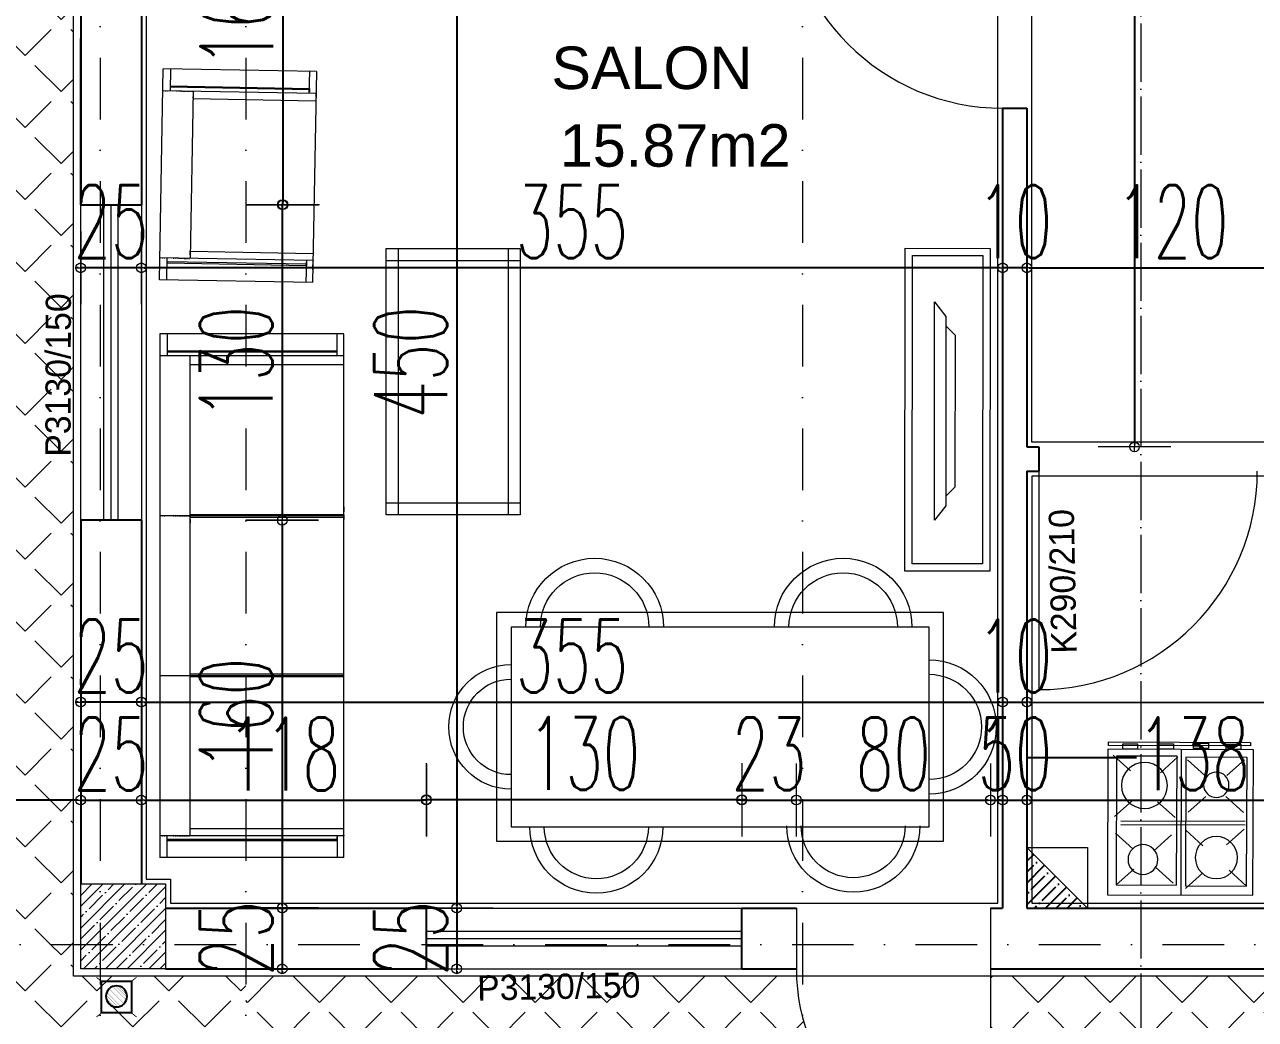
# Model space of a CAD drawing. Header units: millimetres. Extents: x -16104 to 67872, y -88009 to 12107.
# Drawn here: x 7998 to 8506, y 9595 to 10004 of the extents above; entities that cross this region are included whole.
import ezdxf

# ---------------------------------------------------------------- set-up
doc = ezdxf.new("R2010")
doc.units = ezdxf.units.MM
for name, pattern in [('ACAD_ISO04W100', [30, 24, -3, 0, -3]), ('ACAD_ISO07W100', [3, 0, -3]), ('DASHDOTX2', [50.8, 25.4, -12.7, 0, -12.7])]:
    doc.linetypes.add(name, pattern=pattern)
doc.layers.get('0').update_dxf_attribs({"color": 241})
for name, color, linetype, lineweight in [('AKS', 1, 'ACAD_ISO07W100', 5), ('akslar', 144, 'Continuous', 20), ('baca', 46, 'Continuous', 5), ('bacas', 11, 'Continuous', 5), ('duvar', 123, 'Continuous', 25), ('emsal&kolon', 1, 'Continuous', 5), ('kapı', 3, 'Continuous', 5), ('kolon', 1, 'Continuous', 5), ('OLCU', 54, 'Continuous', 13), ('pencere', 5, 'Continuous', 5), ('POZ', 36, 'Continuous', 18), ('SıVA', 40, 'Continuous', 9), ('tefriş', 30, 'Continuous', 5), ('ÖLÇÜ', 252, 'Continuous', 20)]:
    doc.layers.add(name, color=color, linetype=linetype, lineweight=lineweight)
doc.layers.add('tarama korıdor', color=33, linetype='Continuous')
doc.styles.add('DIM', font='Txttw.shx', dxfattribs={"width": 0.6})
doc.styles.add('M2', font='stylu.ttf', dxfattribs={"height": 10})
doc.dimstyles.new('50', dxfattribs={"dimscale": 0, "dimtxt": 30, "dimasz": 1, "dimexe": 0, "dimexo": 2, "dimgap": 4, "dimtad": 1, "dimdec": 0, "dimzin": 0, "dimdsep": 46, "dimtxsty": 'DIM', "dimblk1": 'DOT', "dimblk2": 'DOT', "dimsah": 1, "dimcen": 1.5, "dimdle": 3, "dimse1": 1, "dimse2": 1, "dimclrd": 256, "dimclre": 9, "dimclrt": 256, "dimadec": 0, "dimazin": 0, "dimtfac": 0.24, "dimtdec": 0, "dimtix": 1, "dimtmove": 2, "dimatfit": 3, "dimldrblk": 'DOT', "dimfxl": 0, "dimtolj": 1, "dimtzin": 15, "dimarcsym": 0})
pattern_1 = [(45, (-3603.393, 17059.605), (-14.817423, 14.817423), [15.24, -5.715]), (135, (-3603.393, 17059.605), (-14.817423, -14.817423), [15.24, -5.715])]

# ---------------------------------------------------------------- blocks, each defined once
blk = doc.blocks.new('ocak')
at = {"layer": 'tefriş', "linetype": 'Continuous'}
for p, q in [((16296.72, -4660.22), (16356.72, -4660.22)), ((16296.72, -4720.22), (16296.72, -4660.22)), ((16327.06, -4660.22), (16327.06, -4720.22)), ((16356.72, -4660.22), (16356.72, -4720.22)), ((16300.32, -4664.37), (16325.23, -4664.37)), ((16300.32, -4717.41), (16300.32, -4664.37)), ((16307.53, -4670.9), (16300.32, -4664.37)), ((16316.56, -4671.64), (16323.76, -4665.1)), ((16325.23, -4664.37), (16325.23, -4717.41)), ((16336.03, -4669.44), (16328.83, -4662.97)), ((16328.83, -4664.01), (16354.1, -4664.01)), ((16328.83, -4717.05), (16328.83, -4664.01)), ((16346.89, -4670.54), (16354.1, -4664.01)), ((16354.1, -4664.01), (16354.1, -4717.05)), ((16299.96, -4685.67), (16307.16, -4679.2)), ((16323.03, -4685), (16315.83, -4678.47)), ((16328.83, -4687.14), (16336.03, -4680.61)), ((16353, -4687.5), (16345.8, -4680.97)), ((16306.79, -4699.04), (16299.59, -4692.57)), ((16302.09, -4689.27), (16353.36, -4689.27)), ((16302.09, -4690.74), (16353.36, -4690.74)), ((16317.29, -4698.67), (16324.49, -4692.2)), ((16337.13, -4700.87), (16329.93, -4694.34)), ((16345.43, -4700.87), (16352.69, -4694.34)), ((16298.86, -4717.84), (16306.06, -4711.31)), ((16325.59, -4717.11), (16318.39, -4710.58)), ((16329.56, -4716.01), (16336.76, -4709.54)), ((16353, -4716.01), (16345.8, -4709.54)), ((16325.23, -4717.41), (16300.32, -4717.41)), ((16354.1, -4717.05), (16328.83, -4717.05)), ((16356.72, -4720.22), (16296.72, -4720.22)), ((16297.03, -4721.75), (16297.03, -4723.21)), ((16355.5, -4721.75), (16297.03, -4721.75)), ((16308.93, -4720.28), (16302.83, -4720.28)), ((16302.83, -4720.28), (16302.83, -4722.48)), ((16302.83, -4722.48), (16308.93, -4722.48)), ((16308.93, -4722.48), (16308.93, -4720.28)), ((16317.6, -4720.28), (16317.6, -4722.48)), ((16323.76, -4720.28), (16317.6, -4720.28)), ((16317.6, -4722.48), (16323.76, -4722.48)), ((16323.76, -4722.48), (16323.76, -4720.28)), ((16338.17, -4720.65), (16332.06, -4720.65)), ((16332.06, -4720.65), (16332.06, -4722.84)), ((16332.06, -4722.84), (16338.17, -4722.84)), ((16338.17, -4722.84), (16338.17, -4720.65)), ((16345.43, -4720.28), (16345.43, -4722.48)), ((16351.53, -4720.28), (16345.43, -4720.28)), ((16345.43, -4722.48), (16351.53, -4722.48)), ((16351.53, -4722.48), (16351.53, -4720.28)), ((16355.5, -4723.21), (16355.5, -4721.75)), ((16297.03, -4723.21), (16355.5, -4723.21))]:
    blk.add_line(p, q, dxfattribs=at).dxf.unprotected_set("ltscale", 0)
for centre, radius in [((16341.58, -4675.72), 8.68), ((16311.31, -4674.81), 6.15), ((16311.86, -4705.33), 9.47), ((16341.46, -4705.69), 5.22)]:
    blk.add_circle(centre, radius, dxfattribs=at).dxf.unprotected_set("ltscale", 0)
blk = doc.blocks.new('DOT')
for p, q in [((0, 15), (0, -15)), ((-2, 0), (0, 0)), ((2, 0), (0, 0))]:
    blk.add_line(p, q)
blk.add_circle((0, 0), 2)
blk = doc.blocks.new('*D3946')
at = {"layer": 'Defpoints', "color": 0, "transparency": 16777216}
for p in [(8046.6, 10090.17), (8046.6, 9930.29), (8104.96, 9930.29)]:
    blk.add_point(p, dxfattribs=at)
at = {"layer": 'OLCU', "lineweight": -2, "transparency": 16777216}
blk.add_line((8104.96, 10089.17), (8104.96, 9931.29), dxfattribs=at)
for p, rotation in [((8104.96, 10090.17), 90), ((8104.96, 9930.29), 270)]:
    blk.add_blockref('DOT', p, dxfattribs=dict(at, rotation=rotation))
at = {"layer": 'OLCU', "transparency": 16777216, "insert": (8085.96, 10010.23), "char_height": 30, "attachment_point": 5, "rotation": 90, "style": 'DIM'}
blk.add_mtext('\\A1;160', dxfattribs=at)
blk = doc.blocks.new('*D3947')
at = {"layer": 'Defpoints', "color": 0, "transparency": 16777216}
for p in [(8046.6, 9930.29), (8046.6, 9800.29), (8104.66, 9800.29)]:
    blk.add_point(p, dxfattribs=at)
at = {"layer": 'OLCU', "lineweight": -2, "transparency": 16777216}
blk.add_line((8104.66, 9929.29), (8104.66, 9801.29), dxfattribs=at)
for p, rotation in [((8104.66, 9930.29), 90), ((8104.66, 9800.29), 270)]:
    blk.add_blockref('DOT', p, dxfattribs=dict(at, rotation=rotation))
at = {"layer": 'OLCU', "transparency": 16777216, "insert": (8085.66, 9865.29), "char_height": 30, "attachment_point": 5, "rotation": 90, "style": 'DIM'}
blk.add_mtext('\\A1;130', dxfattribs=at)
blk = doc.blocks.new('*D3883')
at = {"layer": 'Defpoints', "color": 0, "transparency": 16777216}
for p in [(8080.18, 9800.29), (8080.18, 9640.62), (8104.66, 9640.62)]:
    blk.add_point(p, dxfattribs=at)
at = {"layer": 'OLCU', "lineweight": -2, "transparency": 16777216}
blk.add_line((8104.66, 9799.29), (8104.66, 9641.62), dxfattribs=at)
for p, rotation in [((8104.66, 9800.29), 90), ((8104.66, 9640.62), 270)]:
    blk.add_blockref('DOT', p, dxfattribs=dict(at, rotation=rotation))
at = {"layer": 'OLCU', "transparency": 16777216, "insert": (8085.66, 9720.46), "char_height": 30, "attachment_point": 5, "rotation": 90, "style": 'DIM'}
blk.add_mtext('\\A1;160', dxfattribs=at)
blk = doc.blocks.new('*D3884')
at = {"layer": 'Defpoints', "color": 0, "transparency": 16777216}
for p in [(8104.66, 9640.62), (8104.66, 9615.54), (8104.66, 9615.54)]:
    blk.add_point(p, dxfattribs=at)
at = {"layer": 'OLCU', "lineweight": -2, "transparency": 16777216}
for p, q in [((8104.66, 9641.62), (8104.66, 9642.62)), ((8104.66, 9640.62), (8104.66, 9615.54)), ((8104.66, 9614.54), (8104.66, 9613.54))]:
    blk.add_line(p, q, dxfattribs=at)
for p, rotation in [((8104.66, 9640.62), 270), ((8104.66, 9615.54), 90)]:
    blk.add_blockref('DOT', p, dxfattribs=dict(at, rotation=rotation))
at = {"layer": 'OLCU', "transparency": 16777216, "insert": (8085.66, 9628.08), "char_height": 30, "attachment_point": 5, "rotation": 90, "style": 'DIM'}
blk.add_mtext('\\A1;25', dxfattribs=at)
blk = doc.blocks.new('*D3949')
at = {"layer": 'Defpoints', "color": 0, "transparency": 16777216}
for p in [(8046.6, 9685.03), (8021.6, 9650.54), (8046.6, 9650.54)]:
    blk.add_point(p, dxfattribs=at)
at = {"layer": 'OLCU', "lineweight": -2, "transparency": 16777216}
for p, q in [((8020.6, 9685.03), (8019.6, 9685.03)), ((8021.6, 9685.03), (8046.6, 9685.03)), ((8047.6, 9685.03), (8048.6, 9685.03))]:
    blk.add_line(p, q, dxfattribs=at)
blk.add_blockref('DOT', (8021.6, 9685.03), dxfattribs=at)
at = {"layer": 'OLCU', "lineweight": -2, "transparency": 16777216, "rotation": 180}
blk.add_blockref('DOT', (8046.6, 9685.03), dxfattribs=at)
at = {"layer": 'OLCU', "transparency": 16777216, "insert": (8034.1, 9704.03), "char_height": 30, "attachment_point": 5, "style": 'DIM'}
blk.add_mtext('\\A1;25', dxfattribs=at)
blk = doc.blocks.new('*D3885')
at = {"layer": 'Defpoints', "color": 0, "transparency": 16777216}
for p in [(8164.1, 9685.03), (8046.6, 9650.54), (8164.1, 9640.54)]:
    blk.add_point(p, dxfattribs=at)
at = {"layer": 'OLCU', "lineweight": -2, "transparency": 16777216}
blk.add_line((8047.6, 9685.03), (8163.1, 9685.03), dxfattribs=at)
at = {"layer": 'OLCU', "lineweight": -2, "transparency": 16777216, "rotation": 180}
blk.add_blockref('DOT', (8046.6, 9685.03), dxfattribs=at)
at = {"layer": 'OLCU', "lineweight": -2, "transparency": 16777216}
blk.add_blockref('DOT', (8164.1, 9685.03), dxfattribs=at)
at = {"layer": 'OLCU', "transparency": 16777216, "insert": (8105.35, 9704.03), "char_height": 30, "attachment_point": 5, "style": 'DIM'}
blk.add_mtext('\\A1;118', dxfattribs=at)
blk = doc.blocks.new('*D3950')
at = {"layer": 'Defpoints', "color": 0, "transparency": 16777216}
for p in [(8294.1, 9685.24), (8164.1, 9640.54), (8294.1, 9640.54)]:
    blk.add_point(p, dxfattribs=at)
at = {"layer": 'OLCU', "lineweight": -2, "transparency": 16777216}
blk.add_line((8165.1, 9685.24), (8293.1, 9685.24), dxfattribs=at)
at = {"layer": 'OLCU', "lineweight": -2, "transparency": 16777216, "rotation": 180}
blk.add_blockref('DOT', (8164.1, 9685.24), dxfattribs=at)
at = {"layer": 'OLCU', "lineweight": -2, "transparency": 16777216}
blk.add_blockref('DOT', (8294.1, 9685.24), dxfattribs=at)
at = {"layer": 'OLCU', "transparency": 16777216, "insert": (8229.1, 9704.24), "char_height": 30, "attachment_point": 5, "style": 'DIM'}
blk.add_mtext('\\A1;130', dxfattribs=at)
blk = doc.blocks.new('*D3951')
at = {"layer": 'Defpoints', "color": 0, "transparency": 16777216}
for p in [(8396.6, 9685.08), (8316.6, 9640.54), (8396.6, 9640.54)]:
    blk.add_point(p, dxfattribs=at)
at = {"layer": 'OLCU', "lineweight": -2, "transparency": 16777216}
blk.add_line((8317.6, 9685.08), (8395.6, 9685.08), dxfattribs=at)
at = {"layer": 'OLCU', "lineweight": -2, "transparency": 16777216, "rotation": 180}
blk.add_blockref('DOT', (8316.6, 9685.08), dxfattribs=at)
at = {"layer": 'OLCU', "lineweight": -2, "transparency": 16777216}
blk.add_blockref('DOT', (8396.6, 9685.08), dxfattribs=at)
at = {"layer": 'OLCU', "transparency": 16777216, "insert": (8356.6, 9704.08), "char_height": 30, "attachment_point": 5, "style": 'DIM'}
blk.add_mtext('\\A1;80', dxfattribs=at)
blk = doc.blocks.new('*D3886')
at = {"layer": 'Defpoints', "color": 0, "transparency": 16777216}
for p in [(8401.6, 9685.08), (8396.6, 9639.91), (8401.6, 9639.91)]:
    blk.add_point(p, dxfattribs=at)
at = {"layer": 'OLCU', "lineweight": -2, "transparency": 16777216}
for p, q in [((8395.6, 9685.08), (8394.6, 9685.08)), ((8396.6, 9685.08), (8401.6, 9685.08)), ((8402.6, 9685.08), (8403.6, 9685.08))]:
    blk.add_line(p, q, dxfattribs=at)
blk.add_blockref('DOT', (8396.6, 9685.08), dxfattribs=at)
at = {"layer": 'OLCU', "lineweight": -2, "transparency": 16777216, "rotation": 180}
blk.add_blockref('DOT', (8401.6, 9685.08), dxfattribs=at)
at = {"layer": 'OLCU', "transparency": 16777216, "insert": (8399.1, 9704.08), "char_height": 30, "attachment_point": 5, "style": 'DIM'}
blk.add_mtext('\\A1;5', dxfattribs=at)
blk = doc.blocks.new('*D3887')
at = {"layer": 'Defpoints', "color": 0, "transparency": 16777216}
for p in [(8401.6, 9685.08), (8411.6, 9685.08), (8411.6, 9685.08)]:
    blk.add_point(p, dxfattribs=at)
at = {"layer": 'OLCU', "lineweight": -2, "transparency": 16777216}
for p, q in [((8400.6, 9685.08), (8399.6, 9685.08)), ((8401.6, 9685.08), (8411.6, 9685.08)), ((8412.6, 9685.08), (8413.6, 9685.08))]:
    blk.add_line(p, q, dxfattribs=at)
blk.add_blockref('DOT', (8401.6, 9685.08), dxfattribs=at)
at = {"layer": 'OLCU', "lineweight": -2, "transparency": 16777216, "rotation": 180}
blk.add_blockref('DOT', (8411.6, 9685.08), dxfattribs=at)
at = {"layer": 'OLCU', "transparency": 16777216, "insert": (8406.6, 9704.08), "char_height": 30, "attachment_point": 5, "style": 'DIM'}
blk.add_mtext('\\A1;10', dxfattribs=at)
blk = doc.blocks.new('*D3952')
at = {"layer": 'Defpoints', "color": 0, "transparency": 16777216}
for p in [(8549.1, 9685.08), (8411.6, 9640.54), (8549.1, 9640.54)]:
    blk.add_point(p, dxfattribs=at)
at = {"layer": 'OLCU', "lineweight": -2, "transparency": 16777216}
blk.add_line((8412.6, 9685.08), (8548.1, 9685.08), dxfattribs=at)
at = {"layer": 'OLCU', "lineweight": -2, "transparency": 16777216, "rotation": 180}
blk.add_blockref('DOT', (8411.6, 9685.08), dxfattribs=at)
at = {"layer": 'OLCU', "lineweight": -2, "transparency": 16777216}
blk.add_blockref('DOT', (8549.1, 9685.08), dxfattribs=at)
at = {"layer": 'OLCU', "transparency": 16777216, "insert": (8480.35, 9704.08), "char_height": 30, "attachment_point": 5, "style": 'DIM'}
blk.add_mtext('\\A1;138', dxfattribs=at)
blk = doc.blocks.new('*D3954')
at = {"layer": 'Defpoints', "color": 0, "transparency": 16777216}
for p in [(8046.6, 9725.42), (8401.6, 9725.42), (8401.6, 9725.42)]:
    blk.add_point(p, dxfattribs=at)
at = {"layer": 'OLCU', "lineweight": -2, "transparency": 16777216}
blk.add_line((8047.6, 9725.42), (8400.6, 9725.42), dxfattribs=at)
at = {"layer": 'OLCU', "lineweight": -2, "transparency": 16777216, "rotation": 180}
blk.add_blockref('DOT', (8046.6, 9725.42), dxfattribs=at)
at = {"layer": 'OLCU', "lineweight": -2, "transparency": 16777216}
blk.add_blockref('DOT', (8401.6, 9725.42), dxfattribs=at)
at = {"layer": 'OLCU', "transparency": 16777216, "insert": (8224.1, 9744.42), "char_height": 30, "attachment_point": 5, "style": 'DIM'}
blk.add_mtext('\\A1;355', dxfattribs=at)
blk = doc.blocks.new('*D3896')
at = {"layer": 'Defpoints', "color": 0, "transparency": 16777216}
for p in [(8531.6, 9904.29), (8411.6, 9799.28), (8531.6, 9799.28)]:
    blk.add_point(p, dxfattribs=at)
at = {"layer": 'OLCU', "lineweight": -2, "transparency": 16777216}
blk.add_line((8412.6, 9904.29), (8530.6, 9904.29), dxfattribs=at)
at = {"layer": 'OLCU', "lineweight": -2, "transparency": 16777216, "rotation": 180}
blk.add_blockref('DOT', (8411.6, 9904.29), dxfattribs=at)
at = {"layer": 'OLCU', "lineweight": -2, "transparency": 16777216}
blk.add_blockref('DOT', (8531.6, 9904.29), dxfattribs=at)
at = {"layer": 'OLCU', "transparency": 16777216, "insert": (8471.6, 9923.29), "char_height": 30, "attachment_point": 5, "style": 'DIM'}
blk.add_mtext('\\A1;120', dxfattribs=at)
blk = doc.blocks.new('*D3969')
at = {"layer": 'Defpoints', "color": 0, "transparency": 16777216}
for p in [(8411.6, 10340.04), (8411.6, 9830.54), (8455.96, 9830.54)]:
    blk.add_point(p, dxfattribs=at)
at = {"layer": 'OLCU', "lineweight": -2, "transparency": 16777216}
blk.add_line((8455.96, 10339.04), (8455.96, 9831.54), dxfattribs=at)
for p, rotation in [((8455.96, 10340.04), 90), ((8455.96, 9830.54), 270)]:
    blk.add_blockref('DOT', p, dxfattribs=dict(at, rotation=rotation))
at = {"layer": 'OLCU', "transparency": 16777216, "insert": (8436.96, 10085.29), "char_height": 30, "attachment_point": 5, "rotation": 90, "style": 'DIM'}
blk.add_mtext('\\A1;510', dxfattribs=at)
blk = doc.blocks.new('DFG')
at = {"layer": 'tefriş'}
for points in [[(38169.15, -3228.78), (38169.11, -3095.78), (38204.11, -3095.77), (38204.15, -3228.77)], [(38172.15, -3225.78), (38172.11, -3098.78), (38201.11, -3098.77), (38201.15, -3225.77)], [(38187.31, -3200.75), (38187.26, -3122.74), (38191.96, -3116.74), (38192.02, -3206.74)]]:
    blk.add_lwpolyline(points, close=True, dxfattribs=at)
blk.add_lwpolyline([(38187.26, -3126.64), (38183.36, -3130.59), (38183.41, -3192.9), (38187.31, -3196.85)], dxfattribs=at)
blk = doc.blocks.new('sec')
at = {"layer": 'bacas'}
for p, q in [((9731.12, -593.55), (9731.12, -669.3)), ((9731.12, -593.55), (9946.75, -593.55)), ((9731.12, -593.55), (9731.12, -669.3)), ((9736.37, -593.55), (9738.37, -593.55)), ((9736.37, -593.55), (9738.37, -593.55)), ((9739.62, -593.55), (9741.62, -593.55)), ((9739.62, -593.55), (9741.62, -593.55)), ((9740.12, -593.55), (9740.12, -669.3)), ((9740.37, -593.55), (9740.12, -593.55)), ((9740.12, -593.55), (9740.12, -669.3)), ((9740.37, -593.55), (9740.12, -593.55)), ((9743.12, -656.8), (9743.12, -593.55)), ((9743.12, -656.8), (9743.12, -593.55)), ((9797, -593.55), (9946.75, -593.55)), ((9805.56, -593.55), (9805.56, -656.8)), ((9805.56, -593.55), (9805.56, -656.8)), ((9806.12, -669.3), (9806.12, -593.55)), ((9806.12, -669.3), (9806.12, -593.55)), ((9806.62, -593.55), (9806.62, -656.8)), ((9806.62, -593.55), (9806.62, -656.8)), ((9872.37, -593.55), (9870.37, -593.55)), ((9872.37, -593.55), (9870.37, -593.55)), ((9871.18, -593.55), (9871.18, -656.8)), ((9871.62, -593.55), (9871.87, -593.55)), ((9871.62, -593.55), (9871.87, -593.55)), ((9871.87, -593.55), (9871.87, -669.3)), ((9872.25, -593.55), (9872.25, -656.8)), ((9875.62, -593.55), (9873.62, -593.55)), ((9875.62, -593.55), (9873.62, -593.55)), ((9934.26, -656.8), (9934.26, -593.55)), ((9937.83, -593.56), (9937.83, -669.31)), ((9946.83, -593.56), (9946.83, -669.31)), ((9946.83, -593.56), (9946.83, -669.31)), ((9740.12, -596.3), (9731.12, -596.3)), ((9740.12, -596.3), (9731.12, -596.3)), ((9737.12, -596.3), (9736.37, -596.3)), ((9737.12, -596.3), (9736.37, -596.3)), ((9738.12, -666.3), (9738.12, -596.3)), ((9738.12, -596.3), (9739.62, -596.3)), ((9738.12, -666.3), (9738.12, -596.3)), ((9738.12, -596.3), (9739.62, -596.3)), ((9738.37, -596.3), (9738.62, -596.3)), ((9738.37, -596.3), (9738.62, -596.3)), ((9738.62, -596.3), (9738.62, -666.3)), ((9738.62, -596.3), (9738.62, -666.3)), ((9937.75, -596.3), (9946.75, -596.3)), ((9937.75, -596.3), (9946.75, -596.3)), ((9939.33, -596.31), (9939.33, -666.31)), ((9939.33, -596.31), (9939.33, -666.31)), ((9939.83, -666.31), (9939.83, -596.31)), ((9939.83, -666.31), (9939.83, -596.31)), ((9740.12, -656.8), (9871.87, -656.8)), ((9740.12, -656.8), (9740.37, -656.8)), ((9740.12, -656.8), (9937.83, -656.8)), ((9740.12, -656.8), (9740.37, -656.8)), ((9740.12, -657.3), (9740.12, -657.05)), ((9740.12, -657.3), (9740.12, -657.05)), ((9740.12, -657.8), (9740.12, -657.55)), ((9740.12, -657.8), (9740.12, -657.55)), ((9740.12, -658.3), (9740.12, -658.05)), ((9740.12, -658.3), (9740.12, -658.05)), ((9740.12, -658.8), (9740.12, -658.55)), ((9740.12, -658.8), (9740.12, -658.55)), ((9740.12, -659.3), (9740.12, -659.05)), ((9740.12, -659.3), (9740.12, -659.05)), ((9741.62, -656.8), (9743.12, -656.8)), ((9741.62, -656.8), (9743.12, -656.8)), ((9870.37, -656.8), (9868.87, -656.8)), ((9870.37, -656.8), (9868.87, -656.8)), ((9871.87, -656.8), (9871.62, -656.8)), ((9871.87, -656.8), (9871.62, -656.8)), ((9871.87, -657.3), (9871.87, -657.05)), ((9871.87, -657.3), (9871.87, -657.05)), ((9871.87, -657.8), (9871.87, -657.55)), ((9871.87, -657.8), (9871.87, -657.55)), ((9871.87, -658.3), (9871.87, -658.05)), ((9871.87, -658.3), (9871.87, -658.05)), ((9871.87, -658.8), (9871.87, -658.55)), ((9871.87, -658.8), (9871.87, -658.55)), ((9871.87, -659.3), (9871.87, -659.05)), ((9871.87, -659.3), (9871.87, -659.05)), ((9740.12, -659.8), (9740.12, -659.55)), ((9740.12, -659.8), (9740.12, -659.55)), ((9740.12, -660.3), (9740.12, -660.05)), ((9740.12, -660.3), (9740.12, -660.05)), ((9740.12, -661.05), (9740.12, -660.55)), ((9740.12, -661.05), (9740.12, -660.55)), ((9740.12, -661.55), (9740.12, -661.3)), ((9740.12, -661.55), (9740.12, -661.3)), ((9740.12, -662.3), (9740.12, -662.05)), ((9740.12, -662.3), (9740.12, -662.05)), ((9740.12, -663.05), (9740.12, -662.8)), ((9740.12, -663.05), (9740.12, -662.8)), ((9740.12, -663.8), (9740.12, -663.55)), ((9740.12, -663.8), (9740.12, -663.55)), ((9871.87, -659.8), (9871.87, -659.55)), ((9871.87, -659.8), (9871.87, -659.55)), ((9871.87, -660.3), (9871.87, -660.05)), ((9871.87, -660.3), (9871.87, -660.05)), ((9871.87, -661.05), (9871.87, -660.55)), ((9871.87, -661.05), (9871.87, -660.55)), ((9871.87, -661.55), (9871.87, -661.3)), ((9871.87, -661.55), (9871.87, -661.3)), ((9871.87, -662.3), (9871.87, -662.05)), ((9871.87, -662.3), (9871.87, -662.05)), ((9871.87, -663.05), (9871.87, -662.8)), ((9871.87, -663.05), (9871.87, -662.8)), ((9871.87, -663.8), (9871.87, -663.55)), ((9871.87, -663.8), (9871.87, -663.55)), ((9731.12, -666.3), (9740.12, -666.3)), ((9731.12, -666.3), (9740.12, -666.3)), ((9946.83, -669.31), (9731.12, -669.3)), ((9740.12, -667.55), (9740.12, -667.3)), ((9740.12, -667.55), (9740.12, -667.3)), ((9740.12, -668.3), (9740.12, -668.05)), ((9740.12, -668.3), (9740.12, -668.05)), ((9946.83, -669.31), (9797.08, -669.31)), ((9871.87, -667.55), (9871.87, -667.3)), ((9871.87, -667.55), (9871.87, -667.3)), ((9871.87, -668.3), (9871.87, -668.05)), ((9871.87, -668.3), (9871.87, -668.05)), ((9946.83, -666.31), (9937.83, -666.31)), ((9946.83, -666.31), (9937.83, -666.31))]:
    blk.add_line(p, q, dxfattribs=at)
blk = doc.blocks.new('NEWBLOCK5')
at = {"layer": 'bacas'}
for p, q in [((1.4704, -0.1965), (0.3729, -0.1965)), ((0.3729, -0.1965), (0.3729, -0.749)), ((0.4229, -0.1965), (0.4229, -0.749)), ((1.4204, -0.1965), (1.4204, -0.749)), ((1.4704, -0.749), (1.4704, -0.1965)), ((0.3729, -0.2465), (1.4704, -0.2465)), ((1.4704, -0.7015), (0.3729, -0.7015)), ((0.3729, -0.749), (1.4704, -0.749))]:
    blk.add_line(p, q, dxfattribs=at)
blk = doc.blocks.new('rb')
at = {"layer": 'tefriş'}
for points in [[(1548.4, 487.07), (1595.5, 487.07), (1595.5, 394.92), (1548.4, 394.92)], [(1551.4, 484.07), (1592.5, 484.07), (1592.5, 397.92), (1551.4, 397.92)]]:
    blk.add_lwpolyline(points, close=True, dxfattribs=at)
for centre, radius, start, end in [((1571.95, 484.07), 12.83, 0, 180), ((1571.95, 484.07), 9.83, 0, 180), ((1551.4, 466.84), 14.18, 90, 270), ((1592.5, 466.49), 13.72, 270, 90), ((1551.4, 466.84), 11.18, 90, 270), ((1592.5, 466.49), 10.72, 270, 90), ((1551.4, 415.62), 14.18, 90, 270), ((1551.4, 415.62), 11.18, 90, 270), ((1592.29, 413.54), 13.72, 270, 90), ((1592.29, 413.54), 10.72, 270, 90), ((1571.95, 397.92), 13.83, 180, 0), ((1571.95, 397.92), 10.83, 180, 0)]:
    blk.add_arc(centre, radius, start, end, dxfattribs=at)
blk = doc.blocks.new('tekli.')
at = {"layer": 'bacas'}
for p, q in [((43.44, 0), (-43.44, 0)), ((-43.44, 0), (-43.44, -63.16)), ((-38.19, 0), (-36.19, 0)), ((-34.94, 0), (-32.94, 0)), ((-34.19, 0), (-34.44, 0)), ((-34.44, 0), (-34.44, -63.16)), ((-31.44, -50.66), (-31.44, 0)), ((31.44, -50.66), (31.44, 0)), ((34.94, 0), (32.94, 0)), ((34.19, 0), (34.44, 0)), ((34.44, 0), (34.44, -63.16)), ((38.19, 0), (36.19, 0)), ((43.44, 0), (43.44, -63.16)), ((-34.44, -2.75), (-43.44, -2.75)), ((-37.44, -2.75), (-38.19, -2.75)), ((-36.44, -60.16), (-36.44, -2.75)), ((-36.44, -2.75), (-34.94, -2.75)), ((-36.19, -2.75), (-35.94, -2.75)), ((-35.94, -2.75), (-35.94, -60.16)), ((34.44, -2.75), (43.44, -2.75)), ((36.44, -2.75), (34.94, -2.75)), ((35.94, -2.75), (35.94, -60.16)), ((36.19, -2.75), (35.94, -2.75)), ((36.44, -60.16), (36.44, -2.75)), ((37.44, -2.75), (38.19, -2.75)), ((34.44, -50.66), (-34.44, -50.66)), ((-34.44, -50.66), (-34.19, -50.66)), ((-32.94, -50.66), (-31.44, -50.66)), ((32.94, -50.66), (31.44, -50.66)), ((34.44, -50.66), (34.19, -50.66)), ((-34.44, -51.16), (-34.44, -50.91)), ((-34.44, -51.66), (-34.44, -51.41)), ((-34.44, -52.16), (-34.44, -51.91)), ((-34.44, -52.66), (-34.44, -52.41)), ((-34.44, -53.16), (-34.44, -52.91)), ((-34.44, -53.66), (-34.44, -53.41)), ((-34.44, -54.16), (-34.44, -53.91)), ((-34.44, -54.91), (-34.44, -54.41)), ((-34.44, -55.41), (-34.44, -55.16)), ((34.44, -51.16), (34.44, -50.91)), ((34.44, -51.66), (34.44, -51.41)), ((34.44, -52.16), (34.44, -51.91)), ((34.44, -52.66), (34.44, -52.41)), ((34.44, -53.16), (34.44, -52.91)), ((34.44, -53.66), (34.44, -53.41)), ((34.44, -54.16), (34.44, -53.91)), ((34.44, -54.91), (34.44, -54.41)), ((34.44, -55.41), (34.44, -55.16)), ((-43.44, -60.16), (-34.44, -60.16)), ((-34.44, -56.16), (-34.44, -55.91)), ((-34.44, -56.91), (-34.44, -56.66)), ((-34.44, -57.66), (-34.44, -57.41)), ((34.44, -56.16), (34.44, -55.91)), ((34.44, -56.91), (34.44, -56.66)), ((34.44, -57.66), (34.44, -57.41)), ((43.44, -60.16), (34.44, -60.16)), ((-43.44, -63.16), (43.44, -63.16)), ((-34.44, -61.41), (-34.44, -61.16)), ((-34.44, -62.16), (-34.44, -61.91)), ((34.44, -61.41), (34.44, -61.16)), ((34.44, -62.16), (34.44, -61.91))]:
    blk.add_line(p, q, dxfattribs=at)
blk = doc.blocks.new('*D3849')
at = {"layer": 'Defpoints', "color": 0, "transparency": 16777216}
for p in [(7871.6, 9685.03), (7871.6, 9685.03), (8021.6, 9685.03)]:
    blk.add_point(p, dxfattribs=at)
at = {"layer": 'OLCU', "lineweight": -2, "transparency": 16777216}
blk.add_line((8020.6, 9685.03), (7872.6, 9685.03), dxfattribs=at)
at = {"layer": 'OLCU', "lineweight": -2, "transparency": 16777216, "rotation": 180}
blk.add_blockref('DOT', (7871.6, 9685.03), dxfattribs=at)
at = {"layer": 'OLCU', "lineweight": -2, "transparency": 16777216}
blk.add_blockref('DOT', (8021.6, 9685.03), dxfattribs=at)
at = {"layer": 'OLCU', "transparency": 16777216, "insert": (7946.6, 9704.03), "char_height": 30, "attachment_point": 5, "style": 'DIM'}
blk.add_mtext('\\A1;150', dxfattribs=at)
blk = doc.blocks.new('*D3856')
at = {"layer": 'Defpoints', "color": 0, "transparency": 16777216}
for p in [(8294.1, 9685.24), (8316.6, 9685.08), (8316.6, 9685.08)]:
    blk.add_point(p, dxfattribs=at)
at = {"layer": 'OLCU', "lineweight": -2, "transparency": 16777216}
for p, q in [((8293.1, 9685.08), (8292.1, 9685.08)), ((8294.1, 9685.08), (8316.6, 9685.08)), ((8317.6, 9685.08), (8318.6, 9685.08))]:
    blk.add_line(p, q, dxfattribs=at)
blk.add_blockref('DOT', (8294.1, 9685.08), dxfattribs=at)
at = {"layer": 'OLCU', "lineweight": -2, "transparency": 16777216, "rotation": 180}
blk.add_blockref('DOT', (8316.6, 9685.08), dxfattribs=at)
at = {"layer": 'OLCU', "transparency": 16777216, "insert": (8305.35, 9704.08), "char_height": 30, "attachment_point": 5, "style": 'DIM'}
blk.add_mtext('\\A1;23', dxfattribs=at)
blk = doc.blocks.new('*D3911')
at = {"layer": 'Defpoints', "color": 0, "transparency": 16777216}
for p in [(8021.6, 9725.42), (8021.6, 9725.42), (8046.6, 9725.42)]:
    blk.add_point(p, dxfattribs=at)
at = {"layer": 'OLCU', "lineweight": -2, "transparency": 16777216}
for p, q in [((8020.6, 9725.42), (8019.6, 9725.42)), ((8046.6, 9725.42), (8021.6, 9725.42)), ((8047.6, 9725.42), (8048.6, 9725.42))]:
    blk.add_line(p, q, dxfattribs=at)
blk.add_blockref('DOT', (8021.6, 9725.42), dxfattribs=at)
at = {"layer": 'OLCU', "lineweight": -2, "transparency": 16777216, "rotation": 180}
blk.add_blockref('DOT', (8046.6, 9725.42), dxfattribs=at)
at = {"layer": 'OLCU', "transparency": 16777216, "insert": (8034.1, 9744.42), "char_height": 30, "attachment_point": 5, "style": 'DIM'}
blk.add_mtext('\\A1;25', dxfattribs=at)
blk = doc.blocks.new('A$C412C2498')
at = {"color": 5, "const_width": 0.6}
for points in [[(3.64, 24.29), (0.19, 27)], [(23.8, 24.29), (27.26, 27)], [(3.64, 2.95), (0.19, 0.24)], [(23.8, 2.95), (27.26, 0.24)]]:
    blk.add_lwpolyline(points, dxfattribs=at)
at = {"color": 5}
blk.add_lwpolyline([(23.8, 24.29), (3.64, 24.29), (3.64, 2.95), (23.8, 2.95)], close=True, dxfattribs=at)
at = {"const_width": 0.1}
for points in [[(6.68, 12.23), (14.63, 20.17)], [(6.76, 14.48), (12.37, 20.1)], [(7.15, 10.44), (16.41, 19.71)], [(7.89, 9.07), (17.79, 18.97)], [(8.8, 8), (18.86, 18.06)], [(9.96, 7.09), (19.77, 16.9)], [(11.26, 6.45), (20.41, 15.6)], [(13.03, 6.04), (20.82, 13.83)], [(14.77, 6.07), (20.78, 12.09)], [(17.41, 7.02), (19.84, 9.45)]]:
    blk.add_lwpolyline(points, dxfattribs=at)
blk.add_circle((13.74, 13.11), 7.12)
blk = doc.blocks.new('A$C5E2C1EC0')
at = {"xscale": 0.6105719971092185, "yscale": 0.6105719971092185, "zscale": 0.6105719971092185}
blk.add_blockref('A$C412C2498', (0, 0), dxfattribs=at)
blk = doc.blocks.new('*D3915')
at = {"layer": 'Defpoints', "color": 0, "transparency": 16777216}
for p in [(8176.6, 10090.04), (8176.6, 9640.54), (8176.6, 9640.54)]:
    blk.add_point(p, dxfattribs=at)
at = {"layer": 'OLCU', "lineweight": -2, "transparency": 16777216}
blk.add_line((8176.6, 10089.04), (8176.6, 9641.54), dxfattribs=at)
for p, rotation in [((8176.6, 10090.04), 90), ((8176.6, 9640.54), 270)]:
    blk.add_blockref('DOT', p, dxfattribs=dict(at, rotation=rotation))
at = {"layer": 'OLCU', "transparency": 16777216, "insert": (8157.6, 9865.29), "char_height": 30, "attachment_point": 5, "rotation": 90, "style": 'DIM'}
blk.add_mtext('\\A1;450', dxfattribs=at)
blk = doc.blocks.new('*D3916')
at = {"layer": 'Defpoints', "color": 0, "transparency": 16777216}
for p in [(8176.6, 9640.54), (8176.6, 9615.54), (8176.6, 9615.54)]:
    blk.add_point(p, dxfattribs=at)
at = {"layer": 'OLCU', "lineweight": -2, "transparency": 16777216}
for p, q in [((8176.6, 9641.54), (8176.6, 9642.54)), ((8176.6, 9640.54), (8176.6, 9615.54)), ((8176.6, 9614.54), (8176.6, 9613.54))]:
    blk.add_line(p, q, dxfattribs=at)
for p, rotation in [((8176.6, 9640.54), 270), ((8176.6, 9615.54), 90)]:
    blk.add_blockref('DOT', p, dxfattribs=dict(at, rotation=rotation))
at = {"layer": 'OLCU', "transparency": 16777216, "insert": (8157.6, 9628.04), "char_height": 30, "attachment_point": 5, "rotation": 90, "style": 'DIM'}
blk.add_mtext('\\A1;25', dxfattribs=at)
blk = doc.blocks.new('*D3917')
at = {"layer": 'Defpoints', "color": 0, "transparency": 16777216}
for p in [(8401.6, 9725.42), (8411.6, 9725.42), (8411.6, 9725.42)]:
    blk.add_point(p, dxfattribs=at)
at = {"layer": 'OLCU', "lineweight": -2, "transparency": 16777216}
for p, q in [((8400.6, 9725.42), (8399.6, 9725.42)), ((8401.6, 9725.42), (8411.6, 9725.42)), ((8412.6, 9725.42), (8413.6, 9725.42))]:
    blk.add_line(p, q, dxfattribs=at)
blk.add_blockref('DOT', (8401.6, 9725.42), dxfattribs=at)
at = {"layer": 'OLCU', "lineweight": -2, "transparency": 16777216, "rotation": 180}
blk.add_blockref('DOT', (8411.6, 9725.42), dxfattribs=at)
at = {"layer": 'OLCU', "transparency": 16777216, "insert": (8406.6, 9744.42), "char_height": 30, "attachment_point": 5, "style": 'DIM'}
blk.add_mtext('\\A1;10', dxfattribs=at)
blk = doc.blocks.new('*D3862')
at = {"layer": 'Defpoints', "color": 0, "transparency": 16777216}
for p in [(8411.6, 9725.42), (8816.6, 9724.63), (8816.6, 9724.63)]:
    blk.add_point(p, dxfattribs=at)
at = {"layer": 'OLCU', "lineweight": -2, "transparency": 16777216}
blk.add_line((8412.6, 9725.42), (8815.6, 9724.63), dxfattribs=at)
for p, rotation in [((8411.6, 9725.42), 179.8879765038696), ((8816.6, 9724.63), 359.8879765038696)]:
    blk.add_blockref('DOT', p, dxfattribs=dict(at, rotation=rotation))
at = {"layer": 'OLCU', "transparency": 16777216, "insert": (8614.13, 9744.02), "char_height": 30, "attachment_point": 5, "rotation": 359.888, "style": 'DIM'}
blk.add_mtext('\\A1;405', dxfattribs=at)
blk = doc.blocks.new('*D3983')
at = {"layer": 'Defpoints', "color": 0, "transparency": 16777216}
for p in [(8401.6, 9904.29), (8401.6, 9904.29), (8411.6, 9904.29)]:
    blk.add_point(p, dxfattribs=at)
at = {"layer": 'OLCU', "lineweight": -2, "transparency": 16777216}
for p, q in [((8400.6, 9904.29), (8399.6, 9904.29)), ((8411.6, 9904.29), (8401.6, 9904.29)), ((8412.6, 9904.29), (8413.6, 9904.29))]:
    blk.add_line(p, q, dxfattribs=at)
blk.add_blockref('DOT', (8401.6, 9904.29), dxfattribs=at)
at = {"layer": 'OLCU', "lineweight": -2, "transparency": 16777216, "rotation": 180}
blk.add_blockref('DOT', (8411.6, 9904.29), dxfattribs=at)
at = {"layer": 'OLCU', "transparency": 16777216, "insert": (8406.6, 9923.29), "char_height": 30, "attachment_point": 5, "style": 'DIM'}
blk.add_mtext('\\A1;10', dxfattribs=at)
blk = doc.blocks.new('*D3984')
at = {"layer": 'Defpoints', "color": 0, "transparency": 16777216}
for p in [(8046.6, 9904.29), (8046.6, 9904.29), (8401.6, 9904.29)]:
    blk.add_point(p, dxfattribs=at)
at = {"layer": 'OLCU', "lineweight": -2, "transparency": 16777216}
blk.add_line((8400.6, 9904.29), (8047.6, 9904.29), dxfattribs=at)
at = {"layer": 'OLCU', "lineweight": -2, "transparency": 16777216, "rotation": 180}
blk.add_blockref('DOT', (8046.6, 9904.29), dxfattribs=at)
at = {"layer": 'OLCU', "lineweight": -2, "transparency": 16777216}
blk.add_blockref('DOT', (8401.6, 9904.29), dxfattribs=at)
at = {"layer": 'OLCU', "transparency": 16777216, "insert": (8224.1, 9923.29), "char_height": 30, "attachment_point": 5, "style": 'DIM'}
blk.add_mtext('\\A1;355', dxfattribs=at)
blk = doc.blocks.new('*D3985')
at = {"layer": 'Defpoints', "color": 0, "transparency": 16777216}
for p in [(8021.6, 9904.29), (8021.6, 9904.29), (8046.6, 9904.29)]:
    blk.add_point(p, dxfattribs=at)
at = {"layer": 'OLCU', "lineweight": -2, "transparency": 16777216}
for p, q in [((8020.6, 9904.29), (8019.6, 9904.29)), ((8046.6, 9904.29), (8021.6, 9904.29)), ((8047.6, 9904.29), (8048.6, 9904.29))]:
    blk.add_line(p, q, dxfattribs=at)
blk.add_blockref('DOT', (8021.6, 9904.29), dxfattribs=at)
at = {"layer": 'OLCU', "lineweight": -2, "transparency": 16777216, "rotation": 180}
blk.add_blockref('DOT', (8046.6, 9904.29), dxfattribs=at)
at = {"layer": 'OLCU', "transparency": 16777216, "insert": (8034.1, 9923.29), "char_height": 30, "attachment_point": 5, "style": 'DIM'}
blk.add_mtext('\\A1;25', dxfattribs=at)

msp = doc.modelspace()

# ---------------------------------------------------------------- hatches: boundary and pattern name
at = {"layer": 'duvar'}
h = msp.add_hatch(dxfattribs=at)
h.set_pattern_fill('ANSI35,_O', color=256)
h.set_pattern_definition([(45, (0, 0), (-4.490128, 4.490128), []), (45, (4.49, 0), (-4.490128, 4.490128), [7.9375, -1.5875, 0, -1.5875])])
h.paths.add_polyline_path([(8413.6, 9663.54), (8413.6, 9642.54), (8434.6, 9642.54)], flags=17)
h.paths.add_polyline_path([(8413.6, 9663.54), (8411.6, 9665.54), (8411.6, 9640.54), (8436.6, 9640.54), (8434.6, 9642.54), (8413.6, 9642.54)])
at = {"layer": 'kolon'}
h = msp.add_hatch(dxfattribs=at)
h.set_pattern_fill('ANSI35,_O', color=256)
h.set_pattern_definition([(45, (-13584.8345, 5205.1246), (-4.490128, 4.490128), []), (45, (-13580.3444, 5205.1246), (-4.490128, 4.490128), [7.9375, -1.5875, 0, -1.5875])])
h.paths.add_polyline_path([(8056.6, 9615.54), (8056.6, 9650.54), (8021.6, 9650.54), (8021.6, 9615.54)])
at = {"layer": 'ÖLÇÜ'}
h = msp.add_hatch(dxfattribs=at)
h.set_pattern_fill('ANGLE,_O', color=256, scale=3, angle=45)
h.set_pattern_definition(pattern_1)
h.paths.add_polyline_path([(8018.6, 10090.04), (8018.6, 10100.04), (7871.6, 10100.04), (7871.6, 10090.04)])
h.paths.add_polyline_path([(7871.6, 10090.04), (7871.6, 10065.54), (8018.6, 10065.54), (8018.6, 10090.04)])
h.paths.add_polyline_path([(8029.56, 9612.54), (8018.6, 9612.54), (8018.6, 9625.54), (7871.6, 9625.54), (7871.6, 9465.54), (8029.56, 9465.54)])
h.paths.add_polyline_path([(8029.56, 9465.54), (8089.6, 9465.54), (8089.6, 9612.54), (8029.56, 9612.54)])
h = msp.add_hatch(dxfattribs=at)
h.set_pattern_fill('ANGLE,_O', color=256, scale=3, angle=45)
h.set_pattern_definition([(45, (-4e-12, 0), (-14.817423, 14.817423), [15.24, -5.715]), (135, (-4e-12, 0), (-14.817423, -14.817423), [15.24, -5.715])])
h.paths.add_polyline_path([(8831.6, 9848.54), (8844.6, 9848.54), (8844.6, 9815.54), (8921.6, 9815.54, -0.40327), (8844.6, 9735.6), (8844.6, 9625.54), (8956.6, 9625.54), (8956.6, 10065.54), (8831.6, 10065.54)])
h.paths.add_polyline_path([(8831.6, 10065.54), (8809.6, 10065.54), (8809.6, 9848.54), (8831.6, 9848.54)])
h.paths.add_polyline_path([(8831.6, 10065.54), (8831.6, 10075.54), (8809.6, 10075.54), (8809.6, 10065.54)])
h.paths.add_polyline_path([(8956.6, 10065.54), (8956.6, 10075.54), (8831.6, 10075.54), (8831.6, 10065.54)])
h.paths.add_polyline_path([(8956.6, 9625.54), (8844.6, 9625.54), (8844.6, 9612.54), (8831.6, 9612.54), (8831.6, 9465.54), (8956.6, 9465.54)])
h.paths.add_polyline_path([(8831.6, 9612.54), (8799.6, 9612.54), (8799.6, 9465.54), (8831.6, 9465.54)])
h.paths.add_polyline_path([(8799.6, 9612.54), (8739.6, 9612.54), (8739.6, 9465.54), (8799.6, 9465.54)])
h.paths.add_polyline_path([(8739.6, 9612.54), (8600.53, 9612.54), (8600.53, 9465.54), (8739.6, 9465.54)])
h.paths.add_polyline_path([(8505.1, 9465.54), (8600.53, 9465.54), (8600.53, 9612.54), (8505.1, 9612.54)])
h.paths.add_polyline_path([(8396.6, 9535.54, -0.291436), (8324.1, 9581.73), (8324.1, 9465.54), (8505.1, 9465.54), (8505.1, 9612.54), (8396.6, 9612.54)])
h.paths.add_polyline_path([(8324.1, 9581.73, -0.100072), (8316.65, 9612.54), (8089.6, 9612.54), (8089.6, 9465.54), (8324.1, 9465.54)])
h.paths.add_polyline_path([(8825.95, 9846.3), (8826.21, 9936.8), (8808.44, 9936.85), (8808.18, 9846.35)], flags=9)
h.paths.add_polyline_path([(8568.79, 9596.1), (8659.26, 9597.9), (8658.91, 9615.67), (8568.43, 9613.87)], flags=9)
h.paths.add_polyline_path([(8394.24, 9496.76), (8482.25, 9496.76), (8482.25, 9466.97), (8394.24, 9466.97)], flags=24)
h.paths.add_polyline_path([(8387.27, 9533.24), (8475.68, 9533.24), (8475.68, 9506.4), (8387.27, 9506.4)], flags=24)
h.paths.add_polyline_path([(8182.26, 9598.06), (8272.73, 9599.86), (8272.38, 9617.63), (8181.9, 9615.83)], flags=9)
h = msp.add_hatch(dxfattribs=at)
h.set_pattern_fill('ANGLE,_O', color=256, scale=3, angle=45)
h.set_pattern_definition(pattern_1)
h.paths.add_polyline_path([(8018.6, 9625.54), (8018.6, 10065.54), (7871.6, 10065.54), (7871.6, 9625.54)])
h.paths.add_polyline_path([(8021.72, 9823.5), (8021.97, 9913.99), (8004.21, 9914.05), (8003.95, 9823.55)], flags=9)

# ---------------------------------------------------------------- linework, layer by layer
at = {"layer": 'AKS', "color": 1, "linetype": 'ACAD_ISO04W100'}
msp.add_line((8458.57, 11690.54), (8458.57, 9368.1), dxfattribs=at)
at = {"layer": 'akslar', "linetype": 'DASHDOTX2'}
for p, q in [((8029.56, 11925.04), (8029.56, 9115.54)), ((8089.6, 11925.04), (8089.6, 9115.54)), ((8319.1, 11925.04), (8319.1, 9115.54)), ((6889.6, 9625.54), (9939.6, 9625.54))]:
    msp.add_line(p, q, dxfattribs=at)
at = {"layer": 'baca'}
msp.add_lwpolyline([(8411.6, 9665.54), (8436.6, 9665.54), (8436.6, 9640.54), (8411.6, 9640.54), (8411.6, 9665.54), (8436.6, 9640.54)], dxfattribs=at)
at = {"layer": 'duvar'}
for p, q in [((8021.6, 10075.04), (8021.6, 9930.29)), ((8046.6, 10075.04), (8046.6, 9930.29)), ((8021.6, 9930.29), (8021.6, 9998.79)), ((8021.6, 9998.79), (8021.6, 9930.29)), ((8401.6, 9970.04), (8401.6, 9642.54)), ((8401.6, 9970.04), (8401.6, 9640.54)), ((8401.6, 9970.04), (8411.6, 9970.04)), ((8411.6, 9970.04), (8411.6, 9830.54)), ((8021.6, 9930.29), (8046.6, 9930.29)), ((8411.6, 9830.54), (8416.6, 9830.54)), ((8416.6, 9830.54), (8416.6, 9820.54)), ((8411.6, 9820.54), (8411.6, 9732.54)), ((8411.6, 9820.54), (8411.6, 9640.54)), ((8411.6, 9820.54), (8416.6, 9820.54)), ((8021.6, 9800.29), (8021.6, 9650.54)), ((8046.6, 9800.29), (8021.6, 9800.29)), ((8046.6, 9800.29), (8046.6, 9650.54)), ((8411.6, 9750.54), (8411.6, 9730.54)), ((8021.6, 9732.54), (8021.6, 9735.04)), ((8456.78, 9702.42), (8411.6, 9702.42)), ((8056.6, 9640.54), (8164.1, 9640.54)), ((8164.1, 9615.54), (8164.1, 9640.54)), ((8294.1, 9640.54), (8316.6, 9640.54)), ((8294.1, 9615.54), (8294.1, 9640.54)), ((8396.6, 9640.54), (8401.6, 9640.54)), ((8411.6, 9640.54), (8549.1, 9640.54)), ((8056.6, 9615.54), (8164.1, 9615.54)), ((8294.1, 9615.54), (8316.6, 9615.54)), ((8396.6, 9615.54), (8411.6, 9615.54)), ((8396.6, 9615.54), (8549.1, 9615.54))]:
    msp.add_line(p, q, dxfattribs=at)
at = {"layer": 'emsal&kolon'}
msp.add_lwpolyline([(8021.6, 9615.54), (8021.6, 9650.54), (8056.6, 9650.54), (8056.6, 9615.54), (8021.6, 9615.54)], dxfattribs=at)
at = {"layer": 'kapı'}
for p, q in [((8416.6, 9820.54), (8416.6, 9730.54)), ((8316.6, 9640.54), (8316.6, 9615.54)), ((8396.6, 9640.54), (8396.6, 9615.54)), ((8396.6, 9615.54), (8396.6, 9535.54))]:
    msp.add_line(p, q, dxfattribs=at)
for centre, radius, start, end in [((8401.6, 10060.04), 90, 180, 270), ((8416.6, 9820.54), 90, 270, 0), ((8396.6, 9615.54), 80, 180, 270)]:
    msp.add_arc(centre, radius, start, end, dxfattribs=at)
at = {"layer": 'pencere'}
for p, q in [((8021.6, 9800.29), (8021.6, 9930.29)), ((8031.1, 9800.29), (8031.1, 9930.29)), ((8034.1, 9800.29), (8034.1, 9930.29)), ((8037.1, 9800.29), (8037.1, 9930.29)), ((8046.6, 9930.29), (8046.6, 9800.29)), ((8164.1, 9640.54), (8294.1, 9640.54)), ((8164.1, 9631.04), (8294.1, 9631.04)), ((8164.1, 9628.04), (8294.1, 9628.04)), ((8164.1, 9625.04), (8294.1, 9625.04)), ((8164.1, 9615.54), (8294.1, 9615.54))]:
    msp.add_line(p, q, dxfattribs=at)
at = {"layer": 'SıVA'}
for points in [[(7386.6, 11428.04), (9442.6, 11428.04), (9442.6, 10487.04), (8809.6, 10487.04), (8809.6, 9848.54), (8844.6, 9848.54), (8844.6, 9612.54), (8018.6, 9612.54), (8018.6, 10343.04), (8186.6, 10343.04), (8186.6, 10487.04), (7386.6, 10487.04)], [(8413.6, 10342.04), (8216.6, 10342.04), (8216.6, 10488.04), (8529.6, 10488.04), (8529.6, 9970.54), (8529.6, 9832.54), (8413.6, 9832.54), (8413.6, 10060.04)], [(8399.6, 10088.04), (8073.6, 10088.04), (8073.6, 10073.04), (8048.6, 10073.04), (8048.6, 9652.54), (8058.6, 9652.54), (8058.6, 9642.54), (8399.6, 9642.54), (8399.6, 9970.04)], [(8413.6, 9642.54), (8814.6, 9642.54), (8814.6, 9735.54), (8814.6, 9818.54), (8413.6, 9818.54)]]:
    msp.add_lwpolyline(points, close=True, dxfattribs=at)

# ---------------------------------------------------------------- block references
at = {"ltscale": 50, "xscale": -1, "rotation": 180}
msp.add_blockref('A$C5E2C1EC0', (8027.97, 9612.2), dxfattribs=at)
at = {"layer": 'duvar', "xscale": -1, "rotation": 270}
msp.add_blockref('sec', (8723.56, -69.77), dxfattribs=at)
at = {"layer": 'pencere', "xscale": -2, "yscale": 2, "zscale": 2, "rotation": 90}
msp.add_blockref('rb', (9167.12, 12859.09), dxfattribs=at)
at = {"layer": 'tarama korıdor', "rotation": 179.9413690343667}
msp.add_blockref('DFG', (46562.24, 6644.47), dxfattribs=at)
at = {"layer": 'tefriş', "xscale": -1}
for name, p, rotation in [('tekli.', (8117.97, 9941.69), 268.9850771958467), ('ocak', (-7866.26, 5036.25), 179.822639495876)]:
    msp.add_blockref(name, p, dxfattribs=dict(at, rotation=rotation))
at = {"layer": 'tefriş', "xscale": -100, "yscale": 100, "zscale": 100, "rotation": 90}
msp.add_blockref('NEWBLOCK5', (8127.82, 9949.55), dxfattribs=at)

# ---------------------------------------------------------------- texts
at = {"layer": 'emsal&kolon', "char_height": 17.5, "width": 1076.8413}
for s, insert, attachment_point in [('{\\fArial|b0|i0|c162|p34;SALON}', (8298.48, 9977.68), 9), ('{\\fArial|b0|i0|c162|p34;15.87m2}', (8219.07, 9945.7), 7)]:
    msp.add_mtext(s, dxfattribs=dict(at, insert=insert, attachment_point=attachment_point))
at = {"layer": 'POZ', "style": 'M2', "flags": 4}
for tag, p, rotation in [('P3130/150', (8017.39, 9826.48), 89.836), ('K290/210', (8432.14, 9745.47), 91.1392), ('P3130/150', (8185.13, 9602.45), 1.1392)]:
    msp.add_attdef(tag, p, 'K1 80/210', height=10.4, rotation=rotation, dxfattribs=at)

# ---------------------------------------------------------------- dimensions: what is measured, and where the dimension line sits
at = {"layer": 'OLCU'}
for base, p1, p2, picture, middle in [((8455.95673659, 9830.54463968), (8411.5959038, 10340.04463968), (8411.5959038, 9830.54463968), '*D3969', (8436.95673659, 10085.29463968)), ((8104.96, 9930.29), (8046.6, 10090.17), (8046.6, 9930.29), '*D3946', (8085.96, 10010.23)), ((8104.66, 9800.29), (8046.6, 9930.29), (8046.6, 9800.29), '*D3947', (8085.66, 9865.29)), ((8104.66, 9640.62), (8080.18, 9800.29), (8080.18, 9640.62), '*D3883', (8085.66, 9720.46)), ((8104.66, 9615.54), (8104.66, 9640.62), (8104.66, 9615.54), '*D3884', (8085.66, 9628.08))]:
    dim = msp.add_linear_dim(base=base, p1=p1, p2=p2, angle=90, dimstyle='50', override={"dimscale": 1}, dxfattribs=at)
    dim.commit()
    dim.dimension.update_dxf_attribs({"geometry": picture, "text_midpoint": middle})
for p1, p2, picture, middle in [((8176.5959038, 10090.04463968), (8176.5959038, 9640.54463968), '*D3915', (8157.5959038, 9865.29463968)), ((8401.6, 9725.42), (8411.6, 9725.42), '*D3917', (8406.6, 9744.42)), ((8411.6, 9725.42), (8816.6, 9724.63), '*D3862', (8614.13, 9744.02)), ((8021.6, 9685.03), (7871.6, 9685.03), '*D3849', (7946.6, 9704.03)), ((8176.6, 9640.54), (8176.6, 9615.54), '*D3916', (8157.6, 9628.04))]:
    dim = msp.add_aligned_dim(p1=p1, p2=p2, distance=0, dimstyle='50', override={"dimscale": 1}, dxfattribs=at)
    dim.commit()
    dim.dimension.update_dxf_attribs({"geometry": picture, "text_midpoint": middle})
for base, p1, p2, picture, middle in [((8021.6, 9904.29), (8046.6, 9904.29), (8021.6, 9904.29), '*D3985', (8034.1, 9923.29)), ((8046.6, 9904.29), (8401.6, 9904.29), (8046.6, 9904.29), '*D3984', (8224.1, 9923.29)), ((8401.6, 9904.29), (8411.6, 9904.29), (8401.6, 9904.29), '*D3983', (8406.6, 9923.29)), ((8531.6, 9904.29), (8411.6, 9799.28), (8531.6, 9799.28), '*D3896', (8471.6, 9923.29)), ((8021.6, 9725.42), (8046.6, 9725.42), (8021.6, 9725.42), '*D3911', (8034.1, 9744.42)), ((8401.6, 9725.42), (8046.6, 9725.42), (8401.6, 9725.42), '*D3954', (8224.1, 9744.42)), ((8046.6, 9685.03), (8021.6, 9650.54), (8046.6, 9650.54), '*D3949', (8034.1, 9704.03)), ((8164.0959038, 9685.03301299), (8046.5959038, 9650.54463968), (8164.0959038, 9640.54463968), '*D3885', (8105.3459038, 9704.03301299)), ((8294.1, 9685.24), (8164.1, 9640.54), (8294.1, 9640.54), '*D3950', (8229.1, 9704.24)), ((8316.5959038, 9685.07561956), (8294.0959038, 9685.24170865), (8316.5959038, 9685.07561956), '*D3856', (8305.3459038, 9704.07561956)), ((8396.6, 9685.08), (8316.6, 9640.54), (8396.6, 9640.54), '*D3951', (8356.6, 9704.08)), ((8411.6, 9685.08), (8401.6, 9685.08), (8411.6, 9685.08), '*D3887', (8406.6, 9704.08)), ((8401.6, 9685.08), (8396.6, 9639.91), (8401.6, 9639.91), '*D3886', (8399.1, 9704.08)), ((8549.0959038, 9685.07561956), (8411.5959038, 9640.54463968), (8549.0959038, 9640.54463968), '*D3952', (8480.3459038, 9704.07561956))]:
    dim = msp.add_linear_dim(base=base, p1=p1, p2=p2, dimstyle='50', override={"dimscale": 1}, dxfattribs=at)
    dim.commit()
    dim.dimension.update_dxf_attribs({"geometry": picture, "text_midpoint": middle})

doc.saveas('drawing.dxf')
